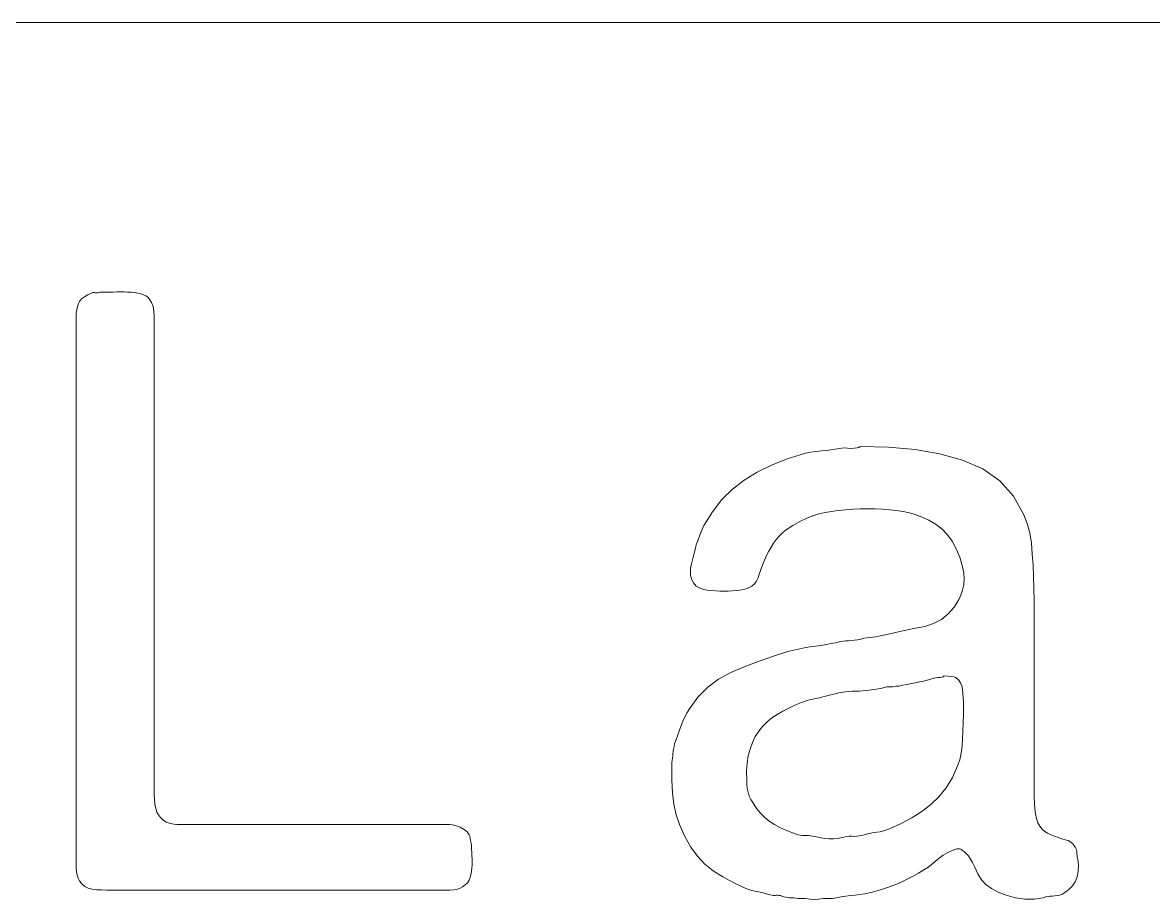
# Model space of a CAD drawing. Header units: millimetres. Extents: x 0 to 57, y -3 to 20.
# Drawn here: x 29.02 to 36.58, y 14.14 to 20 of the extents above; entities that cross this region are included whole.
import ezdxf

# ---------------------------------------------------------------- set-up
doc = ezdxf.new("R2010")
doc.units = ezdxf.units.MM
doc.layers.add('Engrave', color=7, linetype='CONTINUOUS', lineweight=0)
doc.layers.add('Outer_Cut', color=1, linetype='CONTINUOUS', lineweight=0)

msp = doc.modelspace()

# ---------------------------------------------------------------- linework, layer by layer
at = {"layer": 'Engrave'}
for p, q in [((29.5331, 18.1975), (29.539, 18.2)), ((29.539, 18.2), (29.539, 18.2)), ((29.539, 18.2), (29.539, 18.2)), ((29.539, 18.2), (29.5594, 18.2)), ((29.5594, 18.2), (29.5811, 18.2)), ((29.5811, 18.2), (29.6043, 18.2)), ((29.6043, 18.2), (29.6288, 18.2)), ((29.6288, 18.2), (29.6537, 18.2021)), ((29.6288, 18.2), (29.6288, 18.2)), ((29.6288, 18.2), (29.6288, 18.2)), ((29.6537, 18.2021), (29.6779, 18.2028)), ((29.6779, 18.2028), (29.7014, 18.2021)), ((29.7014, 18.2021), (29.7242, 18.2)), ((29.7242, 18.2), (29.7242, 18.2)), ((29.7242, 18.2), (29.7242, 18.2)), ((29.7242, 18.2), (29.7487, 18.1993)), ((29.7487, 18.1993), (29.7719, 18.1972)), ((29.3967, 18.1229), (29.4044, 18.1383)), ((29.4044, 18.1383), (29.4181, 18.1544)), ((29.4044, 18.1383), (29.4044, 18.1383)), ((29.4044, 18.1383), (29.4044, 18.1383)), ((29.4181, 18.1544), (29.4367, 18.1691)), ((29.4367, 18.1691), (29.4601, 18.1825)), ((29.4601, 18.1825), (29.4885, 18.1944)), ((29.4885, 18.1944), (29.4942, 18.1965)), ((29.4885, 18.1944), (29.4885, 18.1944)), ((29.4885, 18.1944), (29.4885, 18.1944)), ((29.4942, 18.1965), (29.4998, 18.1972)), ((29.4998, 18.1972), (29.5054, 18.1965)), ((29.5054, 18.1965), (29.511, 18.1944)), ((29.511, 18.1944), (29.5191, 18.1947)), ((29.511, 18.1944), (29.511, 18.1944)), ((29.511, 18.1944), (29.511, 18.1944)), ((29.5191, 18.1947), (29.5264, 18.1958)), ((29.5264, 18.1958), (29.5331, 18.1975)), ((29.7719, 18.1972), (29.7936, 18.1937)), ((29.7936, 18.1937), (29.8139, 18.1888)), ((29.8139, 18.1888), (29.8139, 18.1888)), ((29.8139, 18.1888), (29.8139, 18.1888)), ((29.8139, 18.1888), (29.8322, 18.1825)), ((29.8322, 18.1825), (29.8476, 18.1748)), ((29.8476, 18.1748), (29.8602, 18.1656)), ((29.8602, 18.1656), (29.87, 18.1551)), ((29.87, 18.1551), (29.87, 18.1551)), ((29.87, 18.1551), (29.87, 18.1551)), ((29.87, 18.1551), (29.8848, 18.1309)), ((29.8848, 18.1309), (29.8953, 18.1032)), ((29.382, 18.0597), (29.3855, 18.0836)), ((29.382, 18.0345), (29.382, 18.0597)), ((29.382, 18.0597), (29.382, 18.0597)), ((29.382, 18.0597), (29.382, 18.0597)), ((29.3855, 18.0836), (29.3904, 18.1046)), ((29.3904, 18.1046), (29.3967, 18.1229)), ((29.8953, 18.1032), (29.9016, 18.072)), ((29.9016, 18.072), (29.9037, 18.0373)), ((29.382, 18.0093), (29.382, 18.0345)), ((29.382, 17.984), (29.382, 18.0093)), ((29.382, 17.9588), (29.382, 17.984)), ((29.9037, 18.0373), (29.9037, 18.0373)), ((29.9037, 18.0373), (29.9037, 18.0373)), ((29.9037, 18.0373), (29.9037, 18.0005)), ((29.9037, 18.0005), (29.9037, 17.963)), ((29.382, 17.6109), (29.382, 17.9588)), ((29.382, 17.9588), (29.382, 17.9588)), ((29.382, 17.9588), (29.382, 17.9588)), ((29.9037, 17.963), (29.9037, 17.9248)), ((29.9037, 17.9248), (29.9037, 17.8858)), ((29.9037, 17.8858), (29.9037, 17.2968)), ((29.382, 16.3935), (29.382, 17.6109)), ((29.9037, 17.2968), (29.9037, 15.4959)), ((34.359, 17.1397), (34.3899, 17.1428)), ((34.3899, 17.1428), (34.4208, 17.1467)), ((34.4208, 17.1467), (34.4516, 17.1513)), ((34.4516, 17.1513), (34.4825, 17.1565)), ((34.4825, 17.1565), (34.4954, 17.1586)), ((34.4825, 17.1565), (34.4825, 17.1565)), ((34.4825, 17.1565), (34.4825, 17.1565)), ((34.4954, 17.1586), (34.5119, 17.1593)), ((34.5119, 17.1593), (34.5319, 17.1586)), ((34.5319, 17.1586), (34.5554, 17.1565)), ((34.5554, 17.1565), (34.5782, 17.1572)), ((34.5554, 17.1565), (34.5554, 17.1565)), ((34.5554, 17.1565), (34.5554, 17.1565)), ((34.5782, 17.1572), (34.5961, 17.1593)), ((34.5961, 17.1593), (34.609, 17.1628)), ((34.609, 17.1628), (34.6171, 17.1677)), ((34.6171, 17.1677), (34.6171, 17.1677)), ((34.6171, 17.1677), (34.6171, 17.1677)), ((34.6171, 17.1677), (34.8072, 17.1642)), ((34.8072, 17.1642), (34.9846, 17.1481)), ((34.9846, 17.1481), (35.1494, 17.1194)), ((34.0252, 17.0443), (34.1311, 17.0864)), ((34.1311, 17.0864), (34.2468, 17.1229)), ((34.2468, 17.1229), (34.2749, 17.1281)), ((34.2468, 17.1229), (34.2468, 17.1229)), ((34.2468, 17.1229), (34.2468, 17.1229)), ((34.2749, 17.1281), (34.3029, 17.1327)), ((34.3029, 17.1327), (34.331, 17.1365)), ((34.331, 17.1365), (34.359, 17.1397)), ((34.359, 17.1397), (34.359, 17.1397)), ((34.359, 17.1397), (34.359, 17.1397)), ((35.1494, 17.1194), (35.3015, 17.078)), ((35.3015, 17.078), (35.3015, 17.078)), ((35.3015, 17.078), (35.3015, 17.078)), ((35.3015, 17.078), (35.4365, 17.0194)), ((33.8429, 16.9433), (33.9292, 16.9966)), ((33.9292, 16.9966), (34.0252, 17.0443)), ((35.4365, 17.0194), (35.5498, 16.9391)), ((33.7651, 16.8844), (33.8429, 16.9433)), ((33.8429, 16.9433), (33.8429, 16.9433)), ((33.8429, 16.9433), (33.8429, 16.9433)), ((35.5498, 16.9391), (35.6413, 16.8371)), ((33.6942, 16.8143), (33.7651, 16.8844)), ((33.6304, 16.733), (33.6942, 16.8143)), ((35.6413, 16.8371), (35.7111, 16.7133)), ((33.5736, 16.6404), (33.6304, 16.733)), ((34.2612, 16.6891), (34.2146, 16.667)), ((34.3086, 16.7077), (34.2612, 16.6891)), ((34.344, 16.7182), (34.3086, 16.7077)), ((34.3086, 16.7077), (34.3086, 16.7077)), ((34.3086, 16.7077), (34.3086, 16.7077)), ((34.3829, 16.7273), (34.344, 16.7182)), ((34.4253, 16.7351), (34.3829, 16.7273)), ((34.4712, 16.7414), (34.4253, 16.7351)), ((34.5193, 16.7463), (34.4712, 16.7414)), ((34.4712, 16.7414), (34.4712, 16.7414)), ((34.4712, 16.7414), (34.4712, 16.7414)), ((34.568, 16.7498), (34.5193, 16.7463)), ((34.6175, 16.7519), (34.568, 16.7498)), ((34.6676, 16.7526), (34.6175, 16.7519)), ((34.7174, 16.7519), (34.6676, 16.7526)), ((34.6676, 16.7526), (34.6676, 16.7526)), ((34.6676, 16.7526), (34.6676, 16.7526)), ((34.7658, 16.7498), (34.7174, 16.7519)), ((34.8128, 16.7463), (34.7658, 16.7498)), ((34.8583, 16.7414), (34.8128, 16.7463)), ((34.9043, 16.7347), (34.8583, 16.7414)), ((34.8583, 16.7414), (34.8583, 16.7414)), ((34.8583, 16.7414), (34.8583, 16.7414)), ((34.9467, 16.7259), (34.9043, 16.7347)), ((34.9856, 16.7151), (34.9467, 16.7259)), ((35.021, 16.7021), (34.9856, 16.7151)), ((35.0764, 16.6776), (35.021, 16.7021)), ((35.021, 16.7021), (35.021, 16.7021)), ((35.021, 16.7021), (35.021, 16.7021)), ((35.7111, 16.7133), (35.7111, 16.7133)), ((35.7111, 16.7133), (35.7111, 16.7133)), ((35.7111, 16.7133), (35.7335, 16.6548)), ((33.56, 16.6092), (33.5736, 16.6404)), ((33.5736, 16.6404), (33.5736, 16.6404)), ((33.5736, 16.6404), (33.5736, 16.6404)), ((34.1687, 16.6414), (34.1234, 16.6123)), ((34.2146, 16.667), (34.1687, 16.6414)), ((35.1248, 16.6488), (35.0764, 16.6776)), ((35.1662, 16.6158), (35.1248, 16.6488)), ((35.2006, 16.5787), (35.1662, 16.6158)), ((35.7335, 16.6548), (35.7504, 16.5913)), ((33.5231, 16.5114), (33.5347, 16.5447)), ((33.5347, 16.5447), (33.547, 16.5773)), ((33.547, 16.5773), (33.56, 16.6092)), ((34.0593, 16.5492), (34.0393, 16.5226)), ((34.0799, 16.5731), (34.0593, 16.5492)), ((34.1013, 16.5941), (34.0799, 16.5731)), ((34.1234, 16.6123), (34.1013, 16.5941)), ((34.1234, 16.6123), (34.1234, 16.6123)), ((34.1234, 16.6123), (34.1234, 16.6123)), ((35.2321, 16.5359), (35.2006, 16.5787)), ((35.2006, 16.5787), (35.2006, 16.5787)), ((35.2006, 16.5787), (35.2006, 16.5787)), ((35.7504, 16.5913), (35.7616, 16.5229)), ((33.5063, 16.4468), (33.5147, 16.4798)), ((33.5147, 16.4798), (33.5231, 16.5114)), ((33.5231, 16.5114), (33.5231, 16.5114)), ((33.5231, 16.5114), (33.5231, 16.5114)), ((34.007, 16.4693), (33.9919, 16.4405)), ((34.0228, 16.4966), (34.007, 16.4693)), ((34.0393, 16.5226), (34.0228, 16.4966)), ((34.0393, 16.5226), (34.0393, 16.5226)), ((34.0393, 16.5226), (34.0393, 16.5226)), ((35.2595, 16.4861), (35.2321, 16.5359)), ((35.2826, 16.4293), (35.2595, 16.4861)), ((35.7616, 16.5229), (35.7672, 16.4496)), ((29.382, 14.862), (29.382, 16.3935)), ((33.4895, 16.3767), (33.4979, 16.4125)), ((33.4979, 16.4125), (33.5063, 16.4468)), ((33.9691, 16.3876), (33.9607, 16.3641)), ((33.9776, 16.4104), (33.9691, 16.3876)), ((33.9919, 16.4405), (33.9776, 16.4104)), ((33.9776, 16.4104), (33.9776, 16.4104)), ((33.9776, 16.4104), (33.9776, 16.4104)), ((35.3015, 16.3655), (35.2826, 16.4293)), ((35.7672, 16.4496), (35.7672, 16.4496)), ((35.7672, 16.4496), (35.7672, 16.4496)), ((35.7672, 16.4496), (35.7721, 16.3757)), ((33.4839, 16.3332), (33.4853, 16.3546)), ((33.4853, 16.3126), (33.4839, 16.3332)), ((33.4853, 16.3546), (33.4895, 16.3767)), ((33.4895, 16.2926), (33.4853, 16.3126)), ((33.4895, 16.3767), (33.4895, 16.3767)), ((33.4895, 16.3767), (33.4895, 16.3767)), ((33.9439, 16.315), (33.9365, 16.2912)), ((33.9523, 16.3399), (33.9439, 16.315)), ((33.9439, 16.315), (33.9439, 16.315)), ((33.9439, 16.315), (33.9439, 16.315)), ((33.9607, 16.3641), (33.9523, 16.3399)), ((35.31, 16.3241), (35.3015, 16.3655)), ((35.3015, 16.3655), (35.3015, 16.3655)), ((35.3015, 16.3655), (35.3015, 16.3655)), ((35.3128, 16.2842), (35.31, 16.3241)), ((35.7721, 16.3757), (35.7756, 16.2996)), ((33.4958, 16.2743), (33.4895, 16.2926)), ((33.4895, 16.2926), (33.4895, 16.2926)), ((33.4895, 16.2926), (33.4895, 16.2926)), ((33.5035, 16.2589), (33.4958, 16.2743)), ((33.5126, 16.2463), (33.5035, 16.2589)), ((33.5231, 16.2365), (33.5126, 16.2463)), ((33.5361, 16.2284), (33.5231, 16.2365)), ((33.5231, 16.2365), (33.5231, 16.2365)), ((33.5231, 16.2365), (33.5231, 16.2365)), ((33.8934, 16.2365), (33.8801, 16.2284)), ((33.9113, 16.2519), (33.8934, 16.2365)), ((33.8934, 16.2365), (33.8934, 16.2365)), ((33.8934, 16.2365), (33.8934, 16.2365)), ((33.9257, 16.2701), (33.9113, 16.2519)), ((33.9365, 16.2912), (33.9257, 16.2701)), ((35.3015, 16.2084), (35.31, 16.2456)), ((35.31, 16.2456), (35.3128, 16.2842)), ((35.7756, 16.2996), (35.7777, 16.2214)), ((33.5526, 16.221), (33.5361, 16.2284)), ((33.5726, 16.2144), (33.5526, 16.221)), ((33.5961, 16.2084), (33.5726, 16.2144)), ((33.6241, 16.206), (33.5961, 16.2084)), ((33.5961, 16.2084), (33.5961, 16.2084)), ((33.5961, 16.2084), (33.5961, 16.2084)), ((33.6522, 16.2042), (33.6241, 16.206)), ((33.6802, 16.2032), (33.6522, 16.2042)), ((33.7083, 16.2028), (33.6802, 16.2032)), ((33.736, 16.2032), (33.7083, 16.2028)), ((33.7083, 16.2028), (33.7083, 16.2028)), ((33.7083, 16.2028), (33.7083, 16.2028)), ((33.763, 16.2042), (33.736, 16.2032)), ((33.7893, 16.206), (33.763, 16.2042)), ((33.8149, 16.2084), (33.7893, 16.206)), ((33.8408, 16.2144), (33.8149, 16.2084)), ((33.8149, 16.2084), (33.8149, 16.2084)), ((33.8149, 16.2084), (33.8149, 16.2084)), ((33.8626, 16.221), (33.8408, 16.2144)), ((33.8801, 16.2284), (33.8626, 16.221)), ((35.2763, 16.1467), (35.2896, 16.1762)), ((35.2896, 16.1762), (35.3015, 16.2084)), ((35.3015, 16.2084), (35.3015, 16.2084)), ((35.3015, 16.2084), (35.3015, 16.2084)), ((35.7777, 16.2214), (35.7784, 16.1411)), ((35.2058, 16.0503), (35.2454, 16.0962)), ((35.2454, 16.0962), (35.2616, 16.1201)), ((35.2454, 16.0962), (35.2454, 16.0962)), ((35.2454, 16.0962), (35.2454, 16.0962)), ((35.2616, 16.1201), (35.2763, 16.1467)), ((35.7784, 16.1411), (35.7784, 14.9013)), ((35.1076, 15.9858), (35.1599, 16.0135)), ((35.1599, 16.0135), (35.2058, 16.0503)), ((34.8545, 15.9272), (34.9215, 15.9419)), ((34.9215, 15.9419), (34.9863, 15.9553)), ((34.9863, 15.9553), (35.0491, 15.9672)), ((35.0491, 15.9672), (35.1076, 15.9858)), ((35.0491, 15.9672), (35.0491, 15.9672)), ((35.0491, 15.9672), (35.0491, 15.9672)), ((34.4236, 15.8525), (34.4656, 15.8606)), ((34.4656, 15.8606), (34.4849, 15.8655)), ((34.4656, 15.8606), (34.4656, 15.8606)), ((34.4656, 15.8606), (34.4656, 15.8606)), ((34.4849, 15.8655), (34.5035, 15.869)), ((34.5035, 15.869), (34.5214, 15.8711)), ((34.5214, 15.8711), (34.5386, 15.8718)), ((34.5386, 15.8718), (34.5586, 15.8725)), ((34.5386, 15.8718), (34.5386, 15.8718)), ((34.5386, 15.8718), (34.5386, 15.8718)), ((34.5586, 15.8725), (34.5792, 15.8746)), ((34.5792, 15.8746), (34.6006, 15.8781)), ((34.6006, 15.8781), (34.6227, 15.883)), ((34.6227, 15.883), (34.6424, 15.8879)), ((34.6227, 15.883), (34.6227, 15.883)), ((34.6227, 15.883), (34.6227, 15.883)), ((34.6424, 15.8879), (34.662, 15.8914)), ((34.662, 15.8914), (34.6816, 15.8935)), ((34.6816, 15.8935), (34.7013, 15.8942)), ((34.7013, 15.8942), (34.7212, 15.8974)), ((34.7013, 15.8942), (34.7013, 15.8942)), ((34.7013, 15.8942), (34.7013, 15.8942)), ((34.7212, 15.8974), (34.7419, 15.9013)), ((34.7419, 15.9013), (34.7633, 15.9058)), ((34.7633, 15.9058), (34.7854, 15.9111)), ((34.7854, 15.9111), (34.8545, 15.9272)), ((34.7854, 15.9111), (34.7854, 15.9111)), ((34.7854, 15.9111), (34.7854, 15.9111)), ((34.033, 15.767), (34.1346, 15.7989)), ((34.1346, 15.7989), (34.1743, 15.8094)), ((34.1346, 15.7989), (34.1346, 15.7989)), ((34.1346, 15.7989), (34.1346, 15.7989)), ((34.1743, 15.8094), (34.2146, 15.8185)), ((34.2146, 15.8185), (34.2556, 15.8262)), ((34.2556, 15.8262), (34.2973, 15.8325)), ((34.2973, 15.8325), (34.3394, 15.8385)), ((34.2973, 15.8325), (34.2973, 15.8325)), ((34.2973, 15.8325), (34.2973, 15.8325)), ((34.3394, 15.8385), (34.3815, 15.8452)), ((34.3815, 15.8452), (34.4236, 15.8525)), ((33.8422, 15.6968), (33.9355, 15.733)), ((33.9355, 15.733), (34.033, 15.767)), ((33.6708, 15.6141), (33.7532, 15.6586)), ((33.7532, 15.6586), (33.8422, 15.6968)), ((33.7532, 15.6586), (33.7532, 15.6586)), ((33.7532, 15.6586), (33.7532, 15.6586)), ((35.1781, 15.6362), (35.1715, 15.6313)), ((35.2062, 15.6355), (35.1781, 15.6362)), ((35.1781, 15.6362), (35.1781, 15.6362)), ((35.1781, 15.6362), (35.1781, 15.6362)), ((35.2286, 15.6334), (35.2062, 15.6355)), ((35.2454, 15.6299), (35.2286, 15.6334)), ((33.5333, 15.4935), (33.5975, 15.559)), ((33.5975, 15.559), (33.6708, 15.6141)), ((34.7966, 15.5633), (34.7535, 15.5531)), ((34.8075, 15.5633), (34.7966, 15.5633)), ((34.7966, 15.5633), (34.7966, 15.5633)), ((34.7966, 15.5633), (34.7966, 15.5633)), ((34.8177, 15.5633), (34.8075, 15.5633)), ((34.8271, 15.5633), (34.8177, 15.5633)), ((34.8359, 15.5633), (34.8271, 15.5633)), ((34.8468, 15.5657), (34.8359, 15.5633)), ((34.8359, 15.5633), (34.8359, 15.5633)), ((34.8359, 15.5633), (34.8359, 15.5633)), ((34.8569, 15.5675), (34.8468, 15.5657)), ((34.8664, 15.5685), (34.8569, 15.5675)), ((34.8752, 15.5689), (34.8664, 15.5685)), ((34.9032, 15.5745), (34.8752, 15.5689)), ((34.8752, 15.5689), (34.8752, 15.5689)), ((34.8752, 15.5689), (34.8752, 15.5689)), ((34.9313, 15.5801), (34.9032, 15.5745)), ((34.9593, 15.5857), (34.9313, 15.5801)), ((34.9874, 15.5913), (34.9593, 15.5857)), ((35.0147, 15.5969), (34.9874, 15.5913)), ((34.9874, 15.5913), (34.9874, 15.5913)), ((34.9874, 15.5913), (34.9874, 15.5913)), ((35.0407, 15.6025), (35.0147, 15.5969)), ((35.0652, 15.6081), (35.0407, 15.6025)), ((35.0884, 15.6137), (35.0652, 15.6081)), ((35.0999, 15.6187), (35.0884, 15.6137)), ((35.0884, 15.6137), (35.0884, 15.6137)), ((35.0884, 15.6137), (35.0884, 15.6137)), ((35.1122, 15.6222), (35.0999, 15.6187)), ((35.1252, 15.6243), (35.1122, 15.6222)), ((35.1389, 15.625), (35.1252, 15.6243)), ((35.1518, 15.6257), (35.1389, 15.625)), ((35.1389, 15.625), (35.1389, 15.625)), ((35.1389, 15.625), (35.1389, 15.625)), ((35.1627, 15.6278), (35.1518, 15.6257)), ((35.1715, 15.6313), (35.1627, 15.6278)), ((35.2567, 15.625), (35.2454, 15.6299)), ((35.2742, 15.6095), (35.2567, 15.625)), ((35.2567, 15.625), (35.2567, 15.625)), ((35.2567, 15.625), (35.2567, 15.625)), ((35.2875, 15.5913), (35.2742, 15.6095)), ((35.2966, 15.5703), (35.2875, 15.5913)), ((35.3015, 15.5464), (35.2966, 15.5703)), ((29.9037, 15.4959), (29.9037, 14.9798)), ((33.4783, 15.4174), (33.5333, 15.4935)), ((34.3114, 15.4833), (34.291, 15.4788)), ((34.3303, 15.4872), (34.3114, 15.4833)), ((34.3478, 15.4903), (34.3303, 15.4872)), ((34.3678, 15.4959), (34.3478, 15.4903)), ((34.3478, 15.4903), (34.3478, 15.4903)), ((34.3478, 15.4903), (34.3478, 15.4903)), ((34.3885, 15.5015), (34.3678, 15.4959)), ((34.4099, 15.5072), (34.3885, 15.5015)), ((34.432, 15.5128), (34.4099, 15.5072)), ((34.4748, 15.5226), (34.432, 15.5128)), ((34.432, 15.5128), (34.432, 15.5128)), ((34.432, 15.5128), (34.432, 15.5128)), ((34.5189, 15.5296), (34.4748, 15.5226)), ((34.5645, 15.5338), (34.5189, 15.5296)), ((34.6115, 15.5352), (34.5645, 15.5338)), ((34.6609, 15.5391), (34.6115, 15.5352)), ((34.6115, 15.5352), (34.6115, 15.5352)), ((34.6115, 15.5352), (34.6115, 15.5352)), ((34.7083, 15.545), (34.6609, 15.5391)), ((34.7535, 15.5531), (34.7083, 15.545)), ((35.304, 15.5205), (35.3015, 15.5464)), ((35.3015, 15.5464), (35.3015, 15.5464)), ((35.3015, 15.5464), (35.3015, 15.5464)), ((35.3058, 15.4931), (35.304, 15.5205)), ((35.3068, 15.4644), (35.3058, 15.4931)), ((33.4621, 15.3914), (33.4783, 15.4174)), ((33.4783, 15.4174), (33.4783, 15.4174)), ((33.4783, 15.4174), (33.4783, 15.4174)), ((34.141, 15.4219), (34.101, 15.4006)), ((34.1823, 15.4412), (34.141, 15.4219)), ((34.2251, 15.4584), (34.1823, 15.4412)), ((34.2693, 15.4735), (34.2251, 15.4584)), ((34.291, 15.4788), (34.2693, 15.4735)), ((34.2693, 15.4735), (34.2693, 15.4735)), ((34.2693, 15.4735), (34.2693, 15.4735)), ((35.3072, 15.4342), (35.3068, 15.4644)), ((35.3068, 15.3785), (35.3072, 15.4342)), ((35.3072, 15.4342), (35.3072, 15.4342)), ((35.3072, 15.4342), (35.3072, 15.4342)), ((33.4222, 15.3052), (33.4341, 15.3353)), ((33.4341, 15.3353), (33.4474, 15.3641)), ((33.4474, 15.3641), (33.4621, 15.3914)), ((34.0281, 15.3557), (33.9958, 15.329)), ((34.0631, 15.3795), (34.0281, 15.3557)), ((34.101, 15.4006), (34.0631, 15.3795)), ((34.101, 15.4006), (34.101, 15.4006)), ((34.101, 15.4006), (34.101, 15.4006)), ((35.3058, 15.3234), (35.3068, 15.3785)), ((33.3997, 15.2435), (33.4109, 15.2743)), ((33.4109, 15.2743), (33.4222, 15.3052)), ((33.4222, 15.3052), (33.4222, 15.3052)), ((33.4222, 15.3052), (33.4222, 15.3052)), ((33.94, 15.267), (33.9173, 15.2309)), ((33.9663, 15.2996), (33.94, 15.267)), ((33.9958, 15.329), (33.9663, 15.2996)), ((33.9663, 15.2996), (33.9663, 15.2996)), ((33.9663, 15.2996), (33.9663, 15.2996)), ((35.3015, 15.2154), (35.304, 15.2691)), ((35.304, 15.2691), (35.3058, 15.3234)), ((33.3745, 15.1649), (33.3773, 15.1818)), ((33.3773, 15.1818), (33.3885, 15.2126)), ((33.3773, 15.1818), (33.3773, 15.1818)), ((33.3773, 15.1818), (33.3773, 15.1818)), ((33.3885, 15.2126), (33.3997, 15.2435)), ((33.898, 15.1912), (33.8822, 15.1481)), ((33.9173, 15.2309), (33.898, 15.1912)), ((35.2994, 15.1663), (35.3015, 15.2154)), ((35.3015, 15.2154), (35.3015, 15.2154)), ((35.3015, 15.2154), (35.3015, 15.2154)), ((33.3657, 15.1004), (33.3661, 15.1144)), ((33.3661, 15.1144), (33.3689, 15.1313)), ((33.3661, 15.1144), (33.3661, 15.1144)), ((33.3661, 15.1144), (33.3661, 15.1144)), ((33.3689, 15.1313), (33.3717, 15.1481)), ((33.3717, 15.1481), (33.3745, 15.1649)), ((33.8703, 15.1036), (33.8626, 15.0541)), ((33.8822, 15.1481), (33.8703, 15.1036)), ((33.8822, 15.1481), (33.8822, 15.1481)), ((33.8822, 15.1481), (33.8822, 15.1481)), ((35.2826, 15.0766), (35.2931, 15.1201)), ((35.2931, 15.1201), (35.2994, 15.1663)), ((33.3604, 15.0583), (33.3629, 15.0724)), ((33.3604, 14.9405), (33.3604, 15.0583)), ((33.3604, 15.0583), (33.3604, 15.0583)), ((33.3604, 15.0583), (33.3604, 15.0583)), ((33.3629, 15.0724), (33.3647, 15.0864)), ((33.3647, 15.0864), (33.3657, 15.1004)), ((33.8626, 15.0541), (33.859, 14.9998)), ((35.2335, 14.9588), (35.2679, 15.0359)), ((35.2679, 15.0359), (35.2826, 15.0766)), ((35.2679, 15.0359), (35.2679, 15.0359)), ((35.2679, 15.0359), (35.2679, 15.0359)), ((29.9037, 14.9798), (29.9037, 14.9798)), ((29.9037, 14.9798), (29.9037, 14.9798)), ((29.9037, 14.9798), (29.9037, 14.9482)), ((33.859, 14.9998), (33.8597, 14.9405)), ((35.1921, 14.89), (35.2335, 14.9588)), ((29.9037, 14.9482), (29.9037, 14.9153)), ((29.9037, 14.9153), (29.9037, 14.8809)), ((29.9037, 14.8809), (29.9037, 14.8452)), ((33.3636, 14.8567), (33.3604, 14.9405)), ((33.8597, 14.9405), (33.8597, 14.9405)), ((33.8597, 14.9405), (33.8597, 14.9405)), ((33.8597, 14.9405), (33.8608, 14.9128)), ((33.8608, 14.9128), (33.864, 14.8858)), ((33.864, 14.8858), (33.8692, 14.8595)), ((35.1438, 14.8297), (35.1921, 14.89)), ((35.7784, 14.9013), (35.7784, 14.9013)), ((35.7784, 14.9013), (35.7784, 14.9013)), ((35.7784, 14.9013), (35.7788, 14.8623)), ((29.382, 14.4581), (29.382, 14.862)), ((29.9037, 14.8452), (29.9037, 14.8452)), ((29.9037, 14.8452), (29.9037, 14.8452)), ((29.9037, 14.8452), (29.9047, 14.8104)), ((29.9047, 14.8104), (29.9079, 14.7792)), ((33.3731, 14.7792), (33.3636, 14.8567)), ((33.8692, 14.8595), (33.8766, 14.8339)), ((33.8766, 14.8339), (33.8766, 14.8339)), ((33.8766, 14.8339), (33.8766, 14.8339)), ((33.8766, 14.8339), (33.8881, 14.8119)), ((33.8881, 14.8119), (33.9004, 14.7905)), ((35.0884, 14.7778), (35.1438, 14.8297)), ((35.7788, 14.8623), (35.7798, 14.8241)), ((35.7798, 14.8241), (35.7816, 14.7866)), ((29.9079, 14.7792), (29.9132, 14.7515)), ((29.9132, 14.7515), (29.9205, 14.7273)), ((29.9205, 14.7273), (29.9205, 14.7273)), ((29.9205, 14.7273), (29.9205, 14.7273)), ((29.9205, 14.7273), (29.9307, 14.7084)), ((33.3889, 14.7081), (33.3731, 14.7792)), ((33.9004, 14.7905), (33.9134, 14.7698)), ((33.9134, 14.7698), (33.9271, 14.7498)), ((33.9271, 14.7498), (33.9271, 14.7498)), ((33.9271, 14.7498), (33.9271, 14.7498)), ((33.9271, 14.7498), (33.9513, 14.72)), ((34.9635, 14.6895), (35.0291, 14.7319)), ((35.0291, 14.7319), (35.0884, 14.7778)), ((35.0884, 14.7778), (35.0884, 14.7778)), ((35.0884, 14.7778), (35.0884, 14.7778)), ((35.7816, 14.7866), (35.784, 14.7498)), ((35.784, 14.7498), (35.784, 14.7498)), ((35.784, 14.7498), (35.784, 14.7498)), ((35.784, 14.7498), (35.7882, 14.7151)), ((29.9307, 14.7084), (29.9444, 14.6909)), ((29.9444, 14.6909), (29.9615, 14.6748)), ((29.9615, 14.6748), (29.9822, 14.66)), ((29.9822, 14.66), (29.9822, 14.66)), ((29.9822, 14.66), (29.9822, 14.66)), ((29.9822, 14.66), (29.9973, 14.6548)), ((29.9973, 14.6548), (30.0145, 14.6502)), ((30.0145, 14.6502), (30.0338, 14.6464)), ((33.4109, 14.6432), (33.3889, 14.7081)), ((33.9513, 14.72), (33.979, 14.6923)), ((33.979, 14.6923), (34.0102, 14.6667)), ((34.0102, 14.6667), (34.0449, 14.6432)), ((34.8135, 14.6151), (34.8917, 14.6506)), ((34.8917, 14.6506), (34.9635, 14.6895)), ((35.7882, 14.7151), (35.7952, 14.6839)), ((35.7952, 14.6839), (35.805, 14.6562)), ((35.805, 14.6562), (35.8177, 14.632)), ((30.0338, 14.6464), (30.0552, 14.6432)), ((30.0552, 14.6432), (30.0552, 14.6432)), ((30.0552, 14.6432), (30.0552, 14.6432)), ((30.0552, 14.6432), (30.0776, 14.6432)), ((30.0776, 14.6432), (30.1, 14.6432)), ((30.1, 14.6432), (30.1225, 14.6432)), ((30.1225, 14.6432), (30.1449, 14.6432)), ((30.1449, 14.6432), (30.431, 14.6432)), ((30.431, 14.6432), (31.4409, 14.6432)), ((31.4409, 14.6432), (31.755, 14.6432)), ((31.755, 14.6432), (31.755, 14.6432)), ((31.755, 14.6432), (31.755, 14.6432)), ((31.755, 14.6432), (31.7747, 14.6432)), ((31.7747, 14.6432), (31.7943, 14.6432)), ((31.7943, 14.6432), (31.8139, 14.6432)), ((31.8139, 14.6432), (31.8336, 14.6432)), ((31.8336, 14.6432), (31.8553, 14.645)), ((31.8336, 14.6432), (31.8336, 14.6432)), ((31.8336, 14.6432), (31.8336, 14.6432)), ((31.8553, 14.645), (31.8756, 14.6446)), ((31.8756, 14.6446), (31.8946, 14.6421)), ((31.8946, 14.6421), (31.9121, 14.6376)), ((31.9121, 14.6376), (31.9121, 14.6376)), ((31.9121, 14.6376), (31.9121, 14.6376)), ((31.9121, 14.6376), (31.9454, 14.6253)), ((31.9454, 14.6253), (31.9724, 14.6109)), ((31.9724, 14.6109), (31.9931, 14.5945)), ((31.9931, 14.5945), (32.0075, 14.5759)), ((32.0075, 14.5759), (32.0075, 14.5759)), ((32.0075, 14.5759), (32.0075, 14.5759)), ((32.0075, 14.5759), (32.0103, 14.5661)), ((33.4467, 14.5636), (33.4109, 14.6432)), ((33.4109, 14.6432), (33.4109, 14.6432)), ((33.4109, 14.6432), (33.4109, 14.6432)), ((34.0449, 14.6432), (34.0449, 14.6432)), ((34.0449, 14.6432), (34.0449, 14.6432)), ((34.0449, 14.6432), (34.082, 14.6243)), ((34.082, 14.6243), (34.1206, 14.6067)), ((34.1206, 14.6067), (34.1606, 14.5906)), ((34.1606, 14.5906), (34.202, 14.5759)), ((34.202, 14.5759), (34.202, 14.5759)), ((34.202, 14.5759), (34.202, 14.5759)), ((34.202, 14.5759), (34.216, 14.5734)), ((34.6283, 14.571), (34.6452, 14.5759)), ((34.6452, 14.5759), (34.6673, 14.5811)), ((34.6452, 14.5759), (34.6452, 14.5759)), ((34.6452, 14.5759), (34.6452, 14.5759)), ((34.6673, 14.5811), (34.6886, 14.5857)), ((34.6886, 14.5857), (34.7093, 14.5896)), ((34.7093, 14.5896), (34.7293, 14.5927)), ((34.7293, 14.5927), (34.7514, 14.5962)), ((34.7293, 14.5927), (34.7293, 14.5927)), ((34.7293, 14.5927), (34.7293, 14.5927)), ((34.7514, 14.5962), (34.7728, 14.6011)), ((34.7728, 14.6011), (34.7935, 14.6074)), ((34.7935, 14.6074), (34.8135, 14.6151)), ((34.8135, 14.6151), (34.8135, 14.6151)), ((34.8135, 14.6151), (34.8135, 14.6151)), ((35.8177, 14.632), (35.8177, 14.632)), ((35.8177, 14.632), (35.8177, 14.632)), ((35.8177, 14.632), (35.8327, 14.6137)), ((35.8327, 14.6137), (35.8499, 14.5983)), ((35.8499, 14.5983), (35.8692, 14.5857)), ((35.8692, 14.5857), (35.8906, 14.5759)), ((35.8906, 14.5759), (35.8906, 14.5759)), ((35.8906, 14.5759), (35.8906, 14.5759)), ((35.8906, 14.5759), (35.9155, 14.5654)), ((32.0103, 14.5661), (32.0131, 14.5534)), ((32.0131, 14.5534), (32.0159, 14.538)), ((32.0159, 14.538), (32.0187, 14.5198)), ((32.0187, 14.5198), (32.0187, 14.5198)), ((32.0187, 14.5198), (32.0187, 14.5198)), ((32.0187, 14.5198), (32.0212, 14.4998)), ((32.0212, 14.4998), (32.0229, 14.4791)), ((33.4867, 14.4931), (33.4467, 14.5636)), ((34.216, 14.5734), (34.23, 14.5717)), ((34.23, 14.5717), (34.244, 14.5706)), ((34.244, 14.5706), (34.2581, 14.5703)), ((34.2581, 14.5703), (34.2581, 14.5703)), ((34.2581, 14.5703), (34.2581, 14.5703)), ((34.2581, 14.5703), (34.2721, 14.5699)), ((34.2721, 14.5699), (34.2861, 14.5689)), ((34.2861, 14.5689), (34.3001, 14.5671)), ((34.3001, 14.5671), (34.3142, 14.5647)), ((34.3142, 14.5647), (34.3142, 14.5647)), ((34.3142, 14.5647), (34.3142, 14.5647)), ((34.3142, 14.5647), (34.3349, 14.5594)), ((34.3349, 14.5594), (34.3576, 14.5548)), ((34.3576, 14.5548), (34.3825, 14.551)), ((34.3825, 14.551), (34.4095, 14.5478)), ((34.4095, 14.5478), (34.439, 14.5485)), ((34.4095, 14.5478), (34.4095, 14.5478)), ((34.4095, 14.5478), (34.4095, 14.5478)), ((34.439, 14.5485), (34.4656, 14.5506)), ((34.4656, 14.5506), (34.4895, 14.5541)), ((34.4895, 14.5541), (34.5105, 14.559)), ((34.5105, 14.559), (34.5273, 14.5636)), ((34.5105, 14.559), (34.5105, 14.559)), ((34.5105, 14.559), (34.5105, 14.559)), ((34.5273, 14.5636), (34.5442, 14.5661)), ((34.5442, 14.5661), (34.561, 14.5664)), ((34.561, 14.5664), (34.5778, 14.5647)), ((34.5778, 14.5647), (34.5947, 14.5654)), ((34.5778, 14.5647), (34.5778, 14.5647)), ((34.5778, 14.5647), (34.5778, 14.5647)), ((34.5947, 14.5654), (34.6115, 14.5675)), ((34.6115, 14.5675), (34.6283, 14.571)), ((35.9155, 14.5654), (35.9397, 14.5562)), ((35.9397, 14.5562), (35.9632, 14.5485)), ((35.9632, 14.5485), (35.986, 14.5422)), ((35.986, 14.5422), (35.986, 14.5422)), ((35.986, 14.5422), (35.986, 14.5422)), ((35.986, 14.5422), (36.007, 14.537)), ((36.007, 14.537), (36.0252, 14.5268)), ((36.0252, 14.5268), (36.0407, 14.5117)), ((36.0407, 14.5117), (36.0533, 14.4917)), ((29.382, 14.4325), (29.382, 14.4581)), ((29.382, 14.4062), (29.382, 14.4325)), ((32.0229, 14.4791), (32.024, 14.4577)), ((32.024, 14.4577), (32.0243, 14.4356)), ((32.0243, 14.4356), (32.0243, 14.4356)), ((32.0243, 14.4356), (32.0243, 14.4356)), ((32.0243, 14.4356), (32.0264, 14.4156)), ((33.5309, 14.4318), (33.4867, 14.4931)), ((33.5792, 14.3795), (33.5309, 14.4318)), ((35.1729, 14.4395), (35.1445, 14.4188)), ((35.202, 14.4567), (35.1729, 14.4395)), ((35.2318, 14.4703), (35.202, 14.4567)), ((35.2623, 14.4805), (35.2318, 14.4703)), ((35.2728, 14.4823), (35.2623, 14.4805)), ((35.2623, 14.4805), (35.2623, 14.4805)), ((35.2623, 14.4805), (35.2623, 14.4805)), ((35.2819, 14.4819), (35.2728, 14.4823)), ((35.2896, 14.4795), (35.2819, 14.4819)), ((35.2959, 14.4749), (35.2896, 14.4795)), ((35.304, 14.4693), (35.2959, 14.4749)), ((35.2959, 14.4749), (35.2959, 14.4749)), ((35.2959, 14.4749), (35.2959, 14.4749)), ((35.3114, 14.4637), (35.304, 14.4693)), ((35.318, 14.4581), (35.3114, 14.4637)), ((35.324, 14.4525), (35.318, 14.4581)), ((35.3401, 14.4342), (35.324, 14.4525)), ((35.324, 14.4525), (35.324, 14.4525)), ((35.324, 14.4525), (35.324, 14.4525)), ((35.3548, 14.4132), (35.3401, 14.4342)), ((36.0533, 14.4917), (36.0533, 14.4917)), ((36.0533, 14.4917), (36.0533, 14.4917)), ((36.0533, 14.4917), (36.0582, 14.4833)), ((36.0582, 14.4833), (36.0617, 14.4749)), ((36.0617, 14.4749), (36.0638, 14.4665)), ((36.0638, 14.4665), (36.0645, 14.4581)), ((36.0645, 14.4581), (36.0645, 14.4581)), ((36.0645, 14.4581), (36.0645, 14.4581)), ((36.0645, 14.4581), (36.0649, 14.4489)), ((36.0649, 14.4489), (36.0659, 14.4384)), ((36.0659, 14.4384), (36.0677, 14.4265)), ((36.0677, 14.4265), (36.0701, 14.4132)), ((29.382, 14.3792), (29.382, 14.4062)), ((29.382, 14.3515), (29.382, 14.3792)), ((29.3834, 14.3273), (29.382, 14.3515)), ((29.382, 14.3515), (29.382, 14.3515)), ((29.382, 14.3515), (29.382, 14.3515)), ((32.0243, 14.3515), (32.0215, 14.3329)), ((32.0264, 14.3736), (32.0243, 14.3515)), ((32.0243, 14.3515), (32.0243, 14.3515)), ((32.0243, 14.3515), (32.0243, 14.3515)), ((32.0264, 14.4156), (32.0271, 14.395)), ((32.0271, 14.395), (32.0264, 14.3736)), ((33.6364, 14.3357), (33.5792, 14.3795)), ((33.5792, 14.3795), (33.5792, 14.3795)), ((33.5792, 14.3795), (33.5792, 14.3795)), ((35.0687, 14.3578), (35.0435, 14.3403)), ((35.094, 14.3767), (35.0687, 14.3578)), ((35.1192, 14.3971), (35.094, 14.3767)), ((35.1445, 14.4188), (35.1192, 14.3971)), ((35.1445, 14.4188), (35.1445, 14.4188)), ((35.1445, 14.4188), (35.1445, 14.4188)), ((35.3682, 14.3893), (35.3548, 14.4132)), ((35.3801, 14.3627), (35.3682, 14.3893)), ((35.3917, 14.3381), (35.3801, 14.3627)), ((35.3801, 14.3627), (35.3801, 14.3627)), ((35.3801, 14.3627), (35.3801, 14.3627)), ((36.0701, 14.4132), (36.0701, 14.4132)), ((36.0701, 14.4132), (36.0701, 14.4132)), ((36.0701, 14.4132), (36.0754, 14.3701)), ((36.0754, 14.3701), (36.0743, 14.3304)), ((29.3876, 14.3052), (29.3834, 14.3273)), ((29.3946, 14.2852), (29.3876, 14.3052)), ((29.4044, 14.2673), (29.3946, 14.2852)), ((32.0131, 14.2898), (32.0057, 14.2712)), ((32.0159, 14.302), (32.0131, 14.2898)), ((32.0131, 14.2898), (32.0131, 14.2898)), ((32.0131, 14.2898), (32.0131, 14.2898)), ((32.0187, 14.3164), (32.0159, 14.302)), ((32.0215, 14.3329), (32.0187, 14.3164)), ((33.7013, 14.294), (33.6364, 14.3357)), ((33.7738, 14.2543), (33.7013, 14.294)), ((34.9278, 14.2761), (34.8864, 14.2561)), ((34.9677, 14.2968), (34.9278, 14.2761)), ((35.0063, 14.3182), (34.9677, 14.2968)), ((35.0435, 14.3403), (35.0063, 14.3182)), ((35.0435, 14.3403), (35.0435, 14.3403)), ((35.0435, 14.3403), (35.0435, 14.3403)), ((35.4039, 14.315), (35.3917, 14.3381)), ((35.4169, 14.2933), (35.4039, 14.315)), ((35.4306, 14.2729), (35.4169, 14.2933)), ((35.4576, 14.2435), (35.4306, 14.2729)), ((35.4306, 14.2729), (35.4306, 14.2729)), ((35.4306, 14.2729), (35.4306, 14.2729)), ((36.067, 14.2943), (36.0533, 14.2617)), ((36.0743, 14.3304), (36.067, 14.2943)), ((29.4202, 14.247), (29.4044, 14.2673)), ((29.4044, 14.2673), (29.4044, 14.2673)), ((29.4044, 14.2673), (29.4044, 14.2673)), ((29.4395, 14.2309), (29.4202, 14.247)), ((29.4622, 14.2189), (29.4395, 14.2309)), ((29.4885, 14.2112), (29.4622, 14.2189)), ((29.518, 14.2088), (29.4885, 14.2112)), ((29.4885, 14.2112), (29.4885, 14.2112)), ((29.4885, 14.2112), (29.4885, 14.2112)), ((29.5503, 14.207), (29.518, 14.2088)), ((29.5853, 14.206), (29.5503, 14.207)), ((29.6232, 14.2056), (29.5853, 14.206)), ((29.9878, 14.2056), (29.6232, 14.2056)), ((29.6232, 14.2056), (29.6232, 14.2056)), ((29.6232, 14.2056), (29.6232, 14.2056)), ((31.4072, 14.2056), (29.9878, 14.2056)), ((31.7775, 14.2056), (31.4072, 14.2056)), ((31.8027, 14.2056), (31.7775, 14.2056)), ((31.828, 14.2056), (31.8027, 14.2056)), ((31.8532, 14.2056), (31.828, 14.2056)), ((31.8784, 14.2056), (31.8532, 14.2056)), ((31.9047, 14.207), (31.8784, 14.2056)), ((31.8784, 14.2056), (31.8784, 14.2056)), ((31.8784, 14.2056), (31.8784, 14.2056)), ((31.9275, 14.2112), (31.9047, 14.207)), ((31.9468, 14.2182), (31.9275, 14.2112)), ((31.9626, 14.2281), (31.9468, 14.2182)), ((31.9805, 14.2403), (31.9626, 14.2281)), ((31.9626, 14.2281), (31.9626, 14.2281)), ((31.9626, 14.2281), (31.9626, 14.2281)), ((31.9949, 14.2547), (31.9805, 14.2403)), ((32.0057, 14.2712), (31.9949, 14.2547)), ((33.8541, 14.2168), (33.7738, 14.2543)), ((33.8741, 14.2091), (33.8541, 14.2168)), ((33.8541, 14.2168), (33.8541, 14.2168)), ((33.8541, 14.2168), (33.8541, 14.2168)), ((33.8948, 14.2028), (33.8741, 14.2091)), ((33.9162, 14.1979), (33.8948, 14.2028)), ((33.9383, 14.1944), (33.9162, 14.1979)), ((34.7539, 14.2088), (34.7069, 14.1944)), ((34.7994, 14.2238), (34.7539, 14.2088)), ((34.8436, 14.2396), (34.7994, 14.2238)), ((34.8864, 14.2561), (34.8436, 14.2396)), ((34.8864, 14.2561), (34.8864, 14.2561)), ((34.8864, 14.2561), (34.8864, 14.2561)), ((35.4937, 14.2168), (35.4576, 14.2435)), ((35.5389, 14.193), (35.4937, 14.2168)), ((36.014, 14.2126), (35.9902, 14.1933)), ((36.0351, 14.2354), (36.014, 14.2126)), ((36.0533, 14.2617), (36.0351, 14.2354)), ((36.0533, 14.2617), (36.0533, 14.2617)), ((36.0533, 14.2617), (36.0533, 14.2617)), ((33.9607, 14.1888), (33.9383, 14.1944)), ((33.9383, 14.1944), (33.9383, 14.1944)), ((33.9383, 14.1944), (33.9383, 14.1944)), ((33.9832, 14.1832), (33.9607, 14.1888)), ((34.0056, 14.1776), (33.9832, 14.1832)), ((34.0281, 14.1719), (34.0056, 14.1776)), ((34.0361, 14.1698), (34.0281, 14.1719)), ((34.0281, 14.1719), (34.0281, 14.1719)), ((34.0281, 14.1719), (34.0281, 14.1719)), ((34.0435, 14.1691), (34.0361, 14.1698)), ((34.0501, 14.1698), (34.0435, 14.1691)), ((34.0561, 14.1719), (34.0501, 14.1698)), ((34.0649, 14.1716), (34.0561, 14.1719)), ((34.0561, 14.1719), (34.0561, 14.1719)), ((34.0561, 14.1719), (34.0561, 14.1719)), ((34.0743, 14.1705), (34.0649, 14.1716)), ((34.0845, 14.1688), (34.0743, 14.1705)), ((34.0954, 14.1663), (34.0845, 14.1688)), ((34.1069, 14.1614), (34.0954, 14.1663)), ((34.0954, 14.1663), (34.0954, 14.1663)), ((34.0954, 14.1663), (34.0954, 14.1663)), ((34.1192, 14.1579), (34.1069, 14.1614)), ((34.1322, 14.1558), (34.1192, 14.1579)), ((34.1459, 14.1551), (34.1322, 14.1558)), ((34.1599, 14.1548), (34.1459, 14.1551)), ((34.1459, 14.1551), (34.1459, 14.1551)), ((34.1459, 14.1551), (34.1459, 14.1551)), ((34.1739, 14.1537), (34.1599, 14.1548)), ((34.1879, 14.152), (34.1739, 14.1537)), ((34.202, 14.1495), (34.1879, 14.152)), ((34.2525, 14.1495), (34.202, 14.1495)), ((34.202, 14.1495), (34.202, 14.1495)), ((34.202, 14.1495), (34.202, 14.1495)), ((34.2809, 14.1453), (34.2525, 14.1495)), ((34.31, 14.1439), (34.2809, 14.1453)), ((34.3398, 14.1453), (34.31, 14.1439)), ((34.3703, 14.1495), (34.3398, 14.1453)), ((34.3811, 14.1495), (34.3703, 14.1495)), ((34.3703, 14.1495), (34.3703, 14.1495)), ((34.3703, 14.1495), (34.3703, 14.1495)), ((34.3913, 14.1495), (34.3811, 14.1495)), ((34.4008, 14.1495), (34.3913, 14.1495)), ((34.4095, 14.1495), (34.4008, 14.1495)), ((34.4211, 14.1499), (34.4095, 14.1495)), ((34.4095, 14.1495), (34.4095, 14.1495)), ((34.4095, 14.1495), (34.4095, 14.1495)), ((34.4334, 14.1509), (34.4211, 14.1499)), ((34.4464, 14.1527), (34.4334, 14.1509)), ((34.46, 14.1551), (34.4464, 14.1527)), ((34.4909, 14.1604), (34.46, 14.1551)), ((34.46, 14.1551), (34.46, 14.1551)), ((34.46, 14.1551), (34.46, 14.1551)), ((34.5217, 14.1649), (34.4909, 14.1604)), ((34.5526, 14.1688), (34.5217, 14.1649)), ((34.5835, 14.1719), (34.5526, 14.1688)), ((34.6164, 14.1755), (34.5835, 14.1719)), ((34.5835, 14.1719), (34.5835, 14.1719)), ((34.5835, 14.1719), (34.5835, 14.1719)), ((34.648, 14.1804), (34.6164, 14.1755)), ((34.6781, 14.1867), (34.648, 14.1804)), ((34.7069, 14.1944), (34.6781, 14.1867)), ((34.7069, 14.1944), (34.7069, 14.1944)), ((34.7069, 14.1944), (34.7069, 14.1944)), ((35.5933, 14.1719), (35.5389, 14.193)), ((35.655, 14.1541), (35.5933, 14.1719)), ((35.5933, 14.1719), (35.5933, 14.1719)), ((35.5933, 14.1719), (35.5933, 14.1719)), ((35.7167, 14.1453), (35.655, 14.1541)), ((35.7784, 14.1457), (35.7167, 14.1453)), ((35.8401, 14.1551), (35.7784, 14.1457)), ((35.8566, 14.16), (35.8401, 14.1551)), ((35.8401, 14.1551), (35.8401, 14.1551)), ((35.8401, 14.1551), (35.8401, 14.1551)), ((35.8724, 14.1635), (35.8566, 14.16)), ((35.8874, 14.1656), (35.8724, 14.1635)), ((35.9018, 14.1663), (35.8874, 14.1656)), ((35.9183, 14.167), (35.9018, 14.1663)), ((35.9018, 14.1663), (35.9018, 14.1663)), ((35.9018, 14.1663), (35.9018, 14.1663)), ((35.9341, 14.1691), (35.9183, 14.167)), ((35.9492, 14.1727), (35.9341, 14.1691)), ((35.9635, 14.1776), (35.9492, 14.1727)), ((35.9902, 14.1933), (35.9635, 14.1776)), ((35.9635, 14.1776), (35.9635, 14.1776)), ((35.9635, 14.1776), (35.9635, 14.1776))]:
    msp.add_line(p, q, dxfattribs=at)
at = {"layer": 'Outer_Cut'}
msp.add_line((0, 20), (54, 20), dxfattribs=at)

doc.saveas('drawing.dxf')
